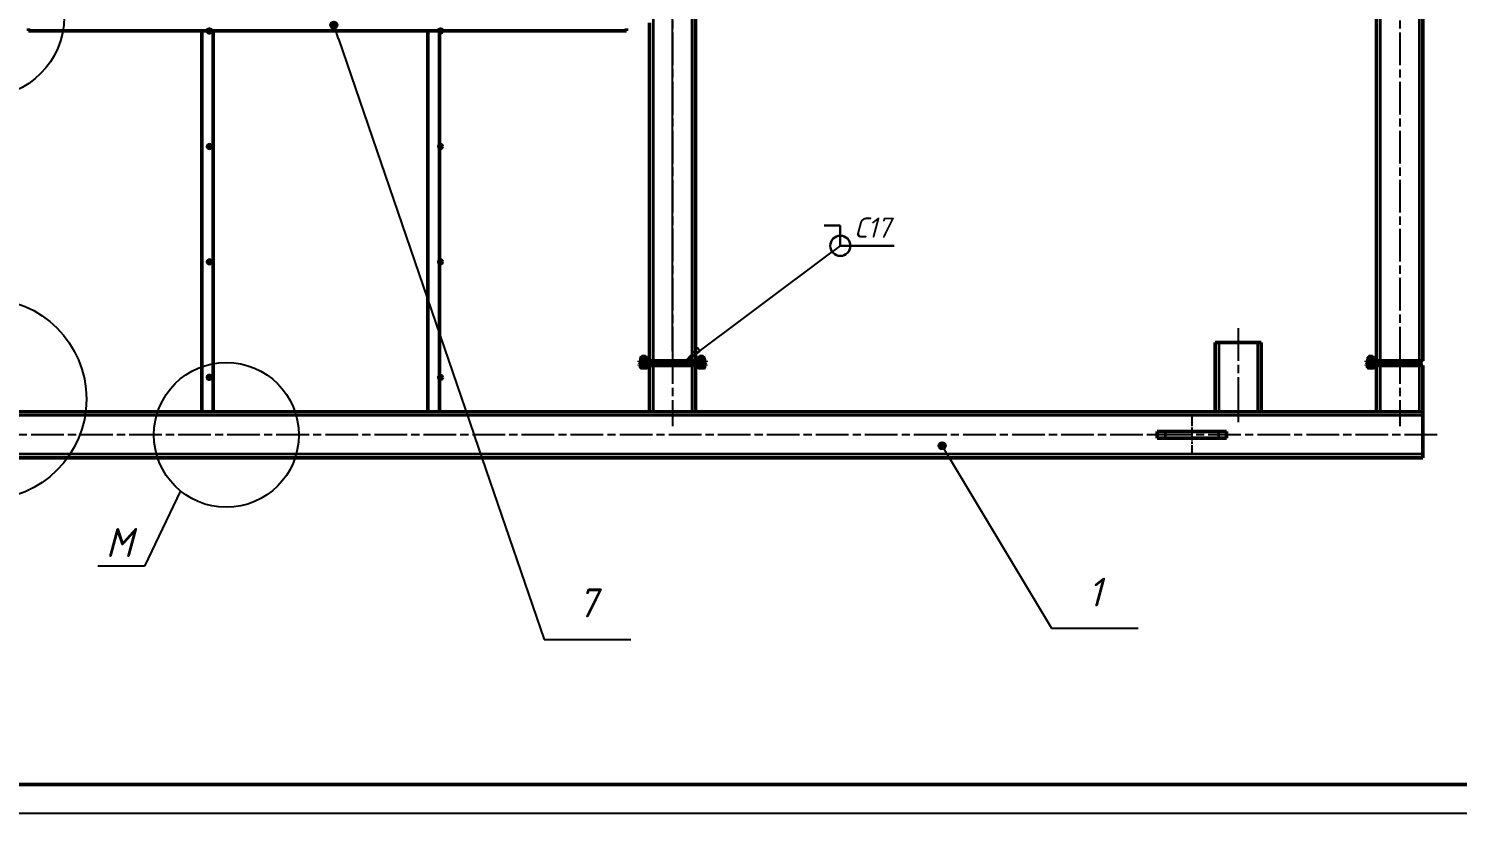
# Model space of a CAD drawing. Header units: millimetres. Extents: x 0 to 23890, y 0 to 14850.
# Drawn here: x 4968 to 11158, y 0 to 3400 of the extents above; entities that cross this region are included whole.
import ezdxf

# ---------------------------------------------------------------- set-up
doc = ezdxf.new("R2010")
doc.units = ezdxf.units.MM
doc.header["$LTSCALE"] = 25
doc.linetypes.add('CHAIN', pattern=[0.7087, 0.4724, -0.0591, 0.1181, -0.0591])
for name, color, linetype, lineweight in [('Видимые тонкие (ГОСТ)', 7, 'Continuous', 35), ('Видимый контур (ГОСТ)', 7, 'Continuous', 50), ('Граница выносного элемента (ГОСТ)', 7, 'Continuous', 25), ('Кромка (ГОСТ)', 7, 'Continuous', 50), ('Линия резьбы (ГОСТ)', 7, 'Continuous', 25), ('Обозначение (ГОСТ)', 7, 'Continuous', 25), ('Осевая линия (ГОСТ)', 7, 'Continuous', 25), ('Размер (ГОСТ)', 7, 'Continuous', 25), ('Эскизная геометрия (ГОСТ)', 7, 'Continuous', 50)]:
    doc.layers.add(name, color=color, linetype=linetype, lineweight=lineweight)
doc.styles.add('Обычный текст (ГОСТ)', font='GOST Common Italic.ttf')
doc.styles.add('Стиль текста145', font='GOST Common Italic.ttf')
doc.styles.add('Увеличенный текст (ГОСТ)', font='GOST Common Italic.ttf')
doc.dimstyles.new('Диаметр (ГОСТ)$7', dxfattribs={"dimscale": 25, "dimtxt": 3.5, "dimasz": 3.5, "dimexe": 1, "dimexo": 0, "dimgap": 0.5, "dimtad": 1, "dimrnd": 1e-08, "dimtxsty": 'Обычный текст (ГОСТ)', "dimblk": 'Filled-1', "dimcen": 0.09, "dimdle": 15, "dimclrd": 256, "dimclre": 256, "dimclrt": 256, "dimazin": 2, "dimtfac": 0.714286, "dimtdec": 3, "dimtmove": 0, "dimatfit": 3, "dimfxl": 1, "dimtolj": 1, "dimlwd": -1, "dimlwe": 25, "dimarcsym": 0})
doc.dimstyles.new('Обычный (ГОСТ)', dxfattribs={"dimscale": 25, "dimtxt": 3.5, "dimasz": 3.5, "dimexe": 1, "dimexo": 0, "dimgap": 0.5, "dimtad": 1, "dimrnd": 1e-08, "dimtxsty": 'Обычный текст (ГОСТ)', "dimblk": 'Filled-1', "dimcen": 0.09, "dimdle": 15, "dimclrd": 256, "dimclre": 256, "dimclrt": 256, "dimazin": 2, "dimtfac": 0.714286, "dimtdec": 3, "dimtmove": 0, "dimatfit": 3, "dimfxl": 1, "dimtolj": 1, "dimlwd": 25, "dimlwe": 25, "dimarcsym": 0})

# ---------------------------------------------------------------- blocks, each defined once
blk = doc.blocks.new('Рамки ГОСТ_ граница 594x841_2')
at = {"layer": 'Кромка (ГОСТ)'}
blk.add_line((20, 5), (836, 5), dxfattribs=at)
at = {"layer": 'Кромка (ГОСТ)', "lineweight": 25}
blk.add_line((841, 0), (0, 0), dxfattribs=at)
blk = doc.blocks.new('2dDetail7')
at = {"layer": 'Граница выносного элемента (ГОСТ)'}
for p, q in [((180.82, 57.85), (173.98, 43.27)), ((173.98, 43.27), (166.39, 43.27))]:
    blk.add_line(p, q, dxfattribs=at)
blk.add_circle((191.3, 71.79), 17.44, dxfattribs=at)
at = {"layer": 'Граница выносного элемента (ГОСТ)', "insert": (167.76, 44.9), "char_height": 5, "attachment_point": 7, "style": 'Увеличенный текст (ГОСТ)'}
blk.add_mtext('К', dxfattribs=at)
blk = doc.blocks.new('2dDetail9')
at = {"layer": 'Граница выносного элемента (ГОСТ)'}
for p, q in [((225.02, 55.9), (218.82, 42.83)), ((218.82, 42.83), (210.7, 42.83))]:
    blk.add_line(p, q, dxfattribs=at)
blk.add_circle((232.98, 65.6), 12.55, dxfattribs=at)
at = {"layer": 'Граница выносного элемента (ГОСТ)', "insert": (212.07, 44.45), "char_height": 5, "attachment_point": 7, "style": 'Увеличенный текст (ГОСТ)'}
blk.add_mtext('М', dxfattribs=at)
blk = doc.blocks.new('Filled-1')
at = {"color": 0}
for p, q in [((0, 0), (-1, 0.143)), ((-1, 0.143), (-1, -0.143)), ((-1, 0), (0, 0)), ((-1, -0.143), (0, 0))]:
    blk.add_line(p, q, dxfattribs=at)
at = {"color": 0, "flags": 128}
blk.add_lwpolyline([(-1, -0.143), (0, 0), (-1, 0.143), (-1, -0.143)], dxfattribs=at)
at = {"color": 0}
blk.add_solid([(-1, -0.143), (0, 0), (-1, 0.143), (-1, -0.143)], dxfattribs=at)
blk = doc.blocks.new('*D51')
at = {"layer": 'Defpoints', "color": 0, "linetype": 'Continuous', "transparency": 16777216}
for p in [(7757.7, 9252.9), (4767.7, 2002.7), (7757.7, 2002.7)]:
    blk.add_point(p, dxfattribs=at)
at = {"layer": 'Размер (ГОСТ)', "linetype": 'Continuous', "lineweight": 25, "transparency": 16777216}
for p, q in [((4767.7, 2002.7), (4767.7, 9277.9)), ((4855.2, 9252.9), (7670.2, 9252.9)), ((7757.7, 2002.7), (7757.7, 9277.9))]:
    blk.add_line(p, q, dxfattribs=at)
at = {"layer": 'Размер (ГОСТ)', "linetype": 'Continuous', "lineweight": 25, "transparency": 16777216, "xscale": 87.5, "yscale": 87.5, "zscale": 87.5, "rotation": 180}
blk.add_blockref('Filled-1', (4767.7, 9252.9), dxfattribs=at)
at = {"layer": 'Размер (ГОСТ)', "linetype": 'Continuous', "lineweight": 25, "transparency": 16777216, "xscale": 87.5, "yscale": 87.5, "zscale": 87.5}
blk.add_blockref('Filled-1', (7757.7, 9252.9), dxfattribs=at)
at = {"layer": 'Размер (ГОСТ)', "linetype": 'Continuous', "lineweight": 25, "transparency": 16777216, "insert": (6138, 9352.9), "char_height": 87.5, "attachment_point": 1, "style": 'Обычный текст (ГОСТ)'}
blk.add_mtext('\\A1;2990', dxfattribs=at)
blk = doc.blocks.new('2dDetail10')
at = {"layer": 'Граница выносного элемента (ГОСТ)'}
for p, q in [((180.22, 129.19), (172.01, 117.5)), ((172.01, 117.5), (164.41, 117.5))]:
    blk.add_line(p, q, dxfattribs=at)
blk.add_circle((190.96, 138.03), 13.91, dxfattribs=at)
at = {"layer": 'Граница выносного элемента (ГОСТ)', "insert": (165.79, 119.13), "char_height": 5, "attachment_point": 7, "style": 'Увеличенный текст (ГОСТ)'}
blk.add_mtext('Л', dxfattribs=at)
blk = doc.blocks.new('Обозначение сварки_13')
at = {"layer": 'Эскизная геометрия (ГОСТ)', "lineweight": 30}
for p, q in [((-0.8, 1), (0, 1)), ((0, 0), (0, 1)), ((0, 0), (2.668, 0))]:
    blk.add_line(p, q, dxfattribs=at)
at = {"layer": 'Эскизная геометрия (ГОСТ)', "lineweight": 25}
blk.add_line((0, 0), (-0.4, -0.3), dxfattribs=at)
at = {"layer": 'Эскизная геометрия (ГОСТ)', "lineweight": 30}
blk.add_circle((0, 0), 0.5, dxfattribs=at)
at = {"layer": 'Обозначение (ГОСТ)', "style": 'Стиль текста145'}
blk.add_text('С17', height=1, dxfattribs=at).set_placement((0.7, 0.4))
blk = doc.blocks.new('Filled Half 2-1')
at = {"color": 0}
for p, q in [((-1, 0), (0, 0)), ((-1, 0), (-1, -0.2)), ((-1, -0.2), (0, 0)), ((0, 0), (-1, 0))]:
    blk.add_line(p, q, dxfattribs=at)
at = {"color": 0, "flags": 128}
blk.add_lwpolyline([(-1, 0), (-1, -0.2), (0, 0), (-1, 0)], dxfattribs=at)
at = {"color": 0}
blk.add_solid([(-1, 0), (-1, -0.2), (0, 0), (-1, 0)], dxfattribs=at)
blk = doc.blocks.new('Номера позиций21')
at = {"layer": 'Обозначение (ГОСТ)'}
h = blk.add_hatch(color=256, dxfattribs=at)
edge = h.paths.add_edge_path(flags=0)
edge.add_arc((357.03, 63.72), 0.625, 0, 360)
for p, q in [((358.32, 61.57), (357.35, 63.18)), ((358.32, 61.57), (375.97, 32.1)), ((375.97, 32.1), (390.97, 32.1))]:
    blk.add_line(p, q, dxfattribs=at)
blk.add_circle((357.03, 63.72), 0.625, dxfattribs=at)
at = {"layer": 'Обозначение (ГОСТ)', "insert": (383.47, 38.35), "char_height": 5, "attachment_point": 5, "style": 'Увеличенный текст (ГОСТ)'}
blk.add_mtext('1', dxfattribs=at)
blk = doc.blocks.new('Номера позиций27')
at = {"layer": 'Обозначение (ГОСТ)'}
h = blk.add_hatch(color=256, dxfattribs=at)
edge = h.paths.add_edge_path(flags=0)
edge.add_arc((251.6, 136.62), 0.625, 0, 360)
for p, q in [((252.41, 134.25), (251.81, 136.02)), ((252.41, 134.25), (275.88, 65.71)), ((275.94, 65.51), (288.05, 30.14)), ((288.05, 30.14), (303.05, 30.14))]:
    blk.add_line(p, q, dxfattribs=at)
blk.add_circle((251.6, 136.62), 0.625, dxfattribs=at)
at = {"layer": 'Обозначение (ГОСТ)', "insert": (295.55, 36.48), "char_height": 5, "attachment_point": 5, "style": 'Увеличенный текст (ГОСТ)'}
blk.add_mtext('7', dxfattribs=at)

msp = doc.modelspace()

# ---------------------------------------------------------------- linework, layer by layer
at = {"layer": 'Видимые тонкие (ГОСТ)'}
for p, q in [((7673.685, 8420.166), (7673.685, 1960.166)), ((7841.685, 8420.166), (7841.685, 1960.166)), ((10823.685, 8420.166), (10823.685, 1960.166)), ((10991.685, 8420.166), (10991.685, 1960.166)), ((10123.685, 2040.166), (10123.685, 1740.166)), ((10291.685, 2040.166), (10291.685, 1740.166)), ((7673.685, 1940.166), (7673.685, 1740.166)), ((7841.685, 1940.166), (7841.685, 1740.166)), ((10823.685, 1940.166), (10823.685, 1740.166)), ((10991.685, 1940.166), (10991.685, 1740.166)), ((11007.685, 1724.166), (1677.685, 1724.166)), ((9892.175, 1655.166), (9892.175, 1625.166)), ((10123.196, 1655.166), (10123.196, 1625.166)), ((11007.685, 1556.166), (1677.685, 1556.166))]:
    msp.add_line(p, q, dxfattribs=at)
at = {"layer": 'Видимый контур (ГОСТ)'}
for p, q in [((7857.685, 8420.166), (7857.685, 1960.166)), ((10807.685, 8420.166), (10807.685, 1960.166)), ((11007.685, 8420.166), (11007.685, 1960.166)), ((7657.685, 3425.166), (7657.685, 1960.166)), ((4967.685, 3400.166), (4967.685, 3390.166)), ((5717.685, 3390.166), (4967.685, 3390.166)), ((5717.685, 3390.166), (5742.508, 3390.166)), ((5717.685, 1740.166), (5717.685, 3390.166)), ((5758.958, 3390.166), (5767.685, 3390.166)), ((6697.685, 3390.166), (5767.685, 3390.166)), ((5767.685, 1740.166), (5767.685, 3390.166)), ((6697.685, 3390.166), (6744.368, 3390.166)), ((6697.685, 1740.166), (6697.685, 3390.166)), ((6747.685, 2896.103), (6747.685, 3382.828)), ((7557.685, 3390.166), (6760.818, 3390.166)), ((7557.685, 3390.166), (7557.685, 3400.166)), ((6747.685, 2396.103), (6747.685, 2882.828)), ((6747.685, 1896.103), (6747.685, 2382.828)), ((10107.685, 2040.166), (10107.685, 1740.166)), ((10107.685, 2040.166), (10123.685, 2040.166)), ((10291.685, 2040.166), (10123.685, 2040.166)), ((10291.685, 2040.166), (10307.685, 2040.166)), ((10307.685, 2040.166), (10307.685, 1740.166)), ((7612.685, 1956.468), (7612.685, 1960.166)), ((7612.685, 1960.166), (7642.685, 1960.166)), ((7621.685, 1950.166), (7612.685, 1956.468)), ((7642.685, 1956.468), (7612.685, 1956.468)), ((7612.685, 1943.864), (7621.685, 1950.166)), ((7612.685, 1943.864), (7612.685, 1940.166)), ((7612.685, 1943.864), (7642.685, 1943.864)), ((7642.685, 1940.166), (7612.685, 1940.166)), ((7618.829, 1931.584), (7618.829, 1940.166)), ((7621.285, 1930.166), (7618.829, 1931.584)), ((7620.035, 1963.366), (7645.206, 1963.366)), ((7620.035, 1960.166), (7620.035, 1963.366)), ((7621.885, 1976.366), (7620.685, 1975.673)), ((7620.685, 1974.601), (7620.685, 1975.673)), ((7620.685, 1974.601), (7620.685, 1965.13)), ((7620.685, 1964.059), (7620.685, 1965.13)), ((7621.885, 1963.366), (7620.685, 1964.059)), ((7644.085, 1930.166), (7621.285, 1930.166)), ((7646.413, 1950.166), (7621.685, 1950.166)), ((7621.685, 1950.166), (7646.413, 1950.166)), ((7643.485, 1976.366), (7621.885, 1976.366)), ((7626.019, 1980.166), (7624.685, 1978.832)), ((7640.685, 1978.832), (7624.685, 1978.832)), ((7624.685, 1976.366), (7624.685, 1978.832)), ((7625.757, 1931.584), (7625.757, 1940.166)), ((7626.019, 1980.166), (7639.352, 1980.166)), ((7632.685, 1974.601), (7632.685, 1965.13)), ((7639.352, 1980.166), (7640.685, 1978.832)), ((7639.614, 1931.584), (7639.614, 1940.166)), ((7640.685, 1976.366), (7640.685, 1978.832)), ((7642.685, 1960.166), (7662.066, 1960.166)), ((7642.685, 1956.468), (7642.685, 1960.166)), ((7646.413, 1950.166), (7642.685, 1956.468)), ((7872.685, 1956.468), (7642.685, 1956.468)), ((7642.685, 1943.864), (7646.413, 1950.166)), ((7642.685, 1943.864), (7642.685, 1940.166)), ((7642.685, 1943.864), (7872.685, 1943.864)), ((7662.066, 1940.166), (7642.685, 1940.166)), ((7643.485, 1976.366), (7644.685, 1975.673)), ((7643.485, 1963.366), (7644.685, 1964.059)), ((7644.085, 1930.166), (7646.542, 1931.584)), ((7644.685, 1975.673), (7644.685, 1974.601)), ((7644.685, 1974.601), (7644.685, 1965.13)), ((7644.685, 1965.13), (7644.685, 1964.059)), ((7645.206, 1963.366), (7645.324, 1963.366)), ((7645.324, 1963.366), (7645.335, 1963.366)), ((7645.335, 1961.924), (7645.335, 1963.366)), ((7868.957, 1950.166), (7646.413, 1950.166)), ((7646.413, 1950.166), (7868.957, 1950.166)), ((7646.542, 1931.584), (7646.542, 1940.166)), ((7657.685, 1940.166), (7657.685, 1740.166)), ((7662.066, 1960.166), (7673.685, 1960.166)), ((7662.066, 1940.166), (7673.685, 1940.166)), ((7841.685, 1960.166), (7673.685, 1960.166)), ((7841.685, 1940.166), (7673.685, 1940.166)), ((7841.685, 1960.166), (7853.304, 1960.166)), ((7841.685, 1940.166), (7853.304, 1940.166)), ((7853.304, 1960.166), (7872.685, 1960.166)), ((7872.685, 1940.166), (7853.304, 1940.166)), ((7857.685, 1940.166), (7857.685, 1740.166)), ((7868.829, 1931.584), (7868.829, 1940.166)), ((7871.285, 1930.166), (7868.829, 1931.584)), ((7872.685, 1956.468), (7868.957, 1950.166)), ((7893.685, 1950.166), (7868.957, 1950.166)), ((7868.957, 1950.166), (7872.685, 1943.864)), ((7868.957, 1950.166), (7893.685, 1950.166)), ((7870.035, 1963.366), (7895.206, 1963.366)), ((7870.035, 1960.166), (7870.035, 1963.366)), ((7871.885, 1976.366), (7870.685, 1975.673)), ((7870.685, 1974.601), (7870.685, 1975.673)), ((7870.685, 1974.601), (7870.685, 1965.13)), ((7870.685, 1964.059), (7870.685, 1965.13)), ((7871.885, 1963.366), (7870.685, 1964.059)), ((7894.085, 1930.166), (7871.285, 1930.166)), ((7893.485, 1976.366), (7871.885, 1976.366)), ((7872.685, 1956.468), (7872.685, 1960.166)), ((7872.685, 1960.166), (7902.685, 1960.166)), ((7902.685, 1956.468), (7872.685, 1956.468)), ((7872.685, 1943.864), (7872.685, 1940.166)), ((7872.685, 1943.864), (7902.685, 1943.864)), ((7902.685, 1940.166), (7872.685, 1940.166)), ((7876.019, 1980.166), (7874.685, 1978.832)), ((7890.685, 1978.832), (7874.685, 1978.832)), ((7874.685, 1976.366), (7874.685, 1978.832)), ((7875.757, 1931.584), (7875.757, 1940.166)), ((7876.019, 1980.166), (7889.352, 1980.166)), ((7882.685, 1974.601), (7882.685, 1965.13)), ((7889.352, 1980.166), (7890.685, 1978.832)), ((7889.614, 1931.584), (7889.614, 1940.166)), ((7890.685, 1976.366), (7890.685, 1978.832)), ((7893.485, 1976.366), (7894.685, 1975.673)), ((7893.485, 1963.366), (7894.685, 1964.059)), ((7902.685, 1956.468), (7893.685, 1950.166)), ((7893.685, 1950.166), (7902.685, 1943.864)), ((7894.085, 1930.166), (7896.542, 1931.584)), ((7894.685, 1975.673), (7894.685, 1974.601)), ((7894.685, 1974.601), (7894.685, 1965.13)), ((7894.685, 1965.13), (7894.685, 1964.059)), ((7895.206, 1963.366), (7895.324, 1963.366)), ((7895.324, 1963.366), (7895.335, 1963.366)), ((7895.335, 1961.924), (7895.335, 1963.366)), ((7896.542, 1931.584), (7896.542, 1940.166)), ((7902.685, 1956.468), (7902.685, 1960.166)), ((7902.685, 1943.864), (7902.685, 1940.166)), ((10762.685, 1956.468), (10762.685, 1960.166)), ((10762.685, 1960.166), (10792.685, 1960.166)), ((10792.685, 1956.468), (10762.685, 1956.468)), ((10762.685, 1956.468), (10771.685, 1950.166)), ((10762.685, 1943.864), (10771.685, 1950.166)), ((10762.685, 1943.864), (10792.685, 1943.864)), ((10762.685, 1943.864), (10762.685, 1940.166)), ((10792.685, 1940.166), (10762.685, 1940.166)), ((10768.829, 1931.584), (10768.829, 1940.166)), ((10771.285, 1930.166), (10768.829, 1931.584)), ((10770.035, 1963.366), (10795.206, 1963.366)), ((10770.035, 1960.166), (10770.035, 1963.366)), ((10771.885, 1976.366), (10770.685, 1975.673)), ((10770.685, 1974.601), (10770.685, 1975.673)), ((10770.685, 1974.601), (10770.685, 1965.13)), ((10770.685, 1964.059), (10770.685, 1965.13)), ((10771.885, 1963.366), (10770.685, 1964.059)), ((10794.085, 1930.166), (10771.285, 1930.166)), ((10796.413, 1950.166), (10771.685, 1950.166)), ((10771.685, 1950.166), (10796.413, 1950.166)), ((10793.485, 1976.366), (10771.885, 1976.366)), ((10776.019, 1980.166), (10774.685, 1978.832)), ((10790.685, 1978.832), (10774.685, 1978.832)), ((10774.685, 1976.366), (10774.685, 1978.832)), ((10775.757, 1931.584), (10775.757, 1940.166)), ((10776.019, 1980.166), (10789.352, 1980.166)), ((10782.685, 1974.601), (10782.685, 1965.13)), ((10789.352, 1980.166), (10790.685, 1978.832)), ((10789.614, 1931.584), (10789.614, 1940.166)), ((10790.685, 1976.366), (10790.685, 1978.832)), ((10792.685, 1956.468), (10792.685, 1960.166)), ((10792.685, 1960.166), (10812.066, 1960.166)), ((11002.685, 1956.468), (10792.685, 1956.468)), ((10792.685, 1956.468), (10796.413, 1950.166)), ((10792.685, 1943.864), (10796.413, 1950.166)), ((10792.685, 1943.864), (11002.685, 1943.864)), ((10792.685, 1943.864), (10792.685, 1940.166)), ((10812.066, 1940.166), (10792.685, 1940.166)), ((10793.485, 1976.366), (10794.685, 1975.673)), ((10793.485, 1963.366), (10794.685, 1964.059)), ((10794.085, 1930.166), (10796.542, 1931.584)), ((10794.685, 1975.673), (10794.685, 1974.601)), ((10794.685, 1974.601), (10794.685, 1965.13)), ((10794.685, 1965.13), (10794.685, 1964.059)), ((10795.206, 1963.366), (10795.324, 1963.366)), ((10795.324, 1963.366), (10795.335, 1963.366)), ((10795.335, 1961.924), (10795.335, 1963.366)), ((10993.685, 1950.166), (10796.413, 1950.166)), ((10796.413, 1950.166), (10993.685, 1950.166)), ((10796.542, 1931.584), (10796.542, 1940.166)), ((10807.685, 1940.166), (10807.685, 1740.166)), ((10812.066, 1960.166), (10823.685, 1960.166)), ((10812.066, 1940.166), (10823.685, 1940.166)), ((10991.685, 1960.166), (10823.685, 1960.166)), ((10991.685, 1940.166), (10823.685, 1940.166)), ((10991.685, 1960.166), (11007.685, 1960.166)), ((10991.685, 1940.166), (11007.685, 1940.166)), ((11002.685, 1956.468), (10993.685, 1950.166)), ((11002.685, 1943.864), (10993.685, 1950.166)), ((11002.685, 1956.468), (11002.685, 1960.166)), ((11002.685, 1943.864), (11002.685, 1940.166)), ((11007.685, 1940.166), (11007.685, 1740.166)), ((6747.685, 1740.166), (6747.685, 1882.828)), ((5717.685, 1740.166), (4867.685, 1740.166)), ((5717.685, 1740.166), (5767.685, 1740.166)), ((6697.685, 1740.166), (5767.685, 1740.166)), ((6697.685, 1740.166), (6747.685, 1740.166)), ((7657.685, 1740.166), (6747.685, 1740.166)), ((7657.685, 1740.166), (7673.685, 1740.166)), ((7841.685, 1740.166), (7673.685, 1740.166)), ((7841.685, 1740.166), (7857.685, 1740.166)), ((10807.685, 1740.166), (7857.685, 1740.166)), ((10807.685, 1740.166), (10823.685, 1740.166)), ((10991.685, 1740.166), (10823.685, 1740.166)), ((10991.685, 1740.166), (11007.685, 1740.166)), ((11007.685, 1740.166), (11007.685, 1724.166)), ((11007.685, 1556.166), (11007.685, 1724.166)), ((9857.685, 1655.166), (9892.175, 1655.166)), ((9857.685, 1655.166), (9857.685, 1625.166)), ((9892.175, 1625.166), (9857.685, 1625.166)), ((10123.196, 1655.166), (9892.175, 1655.166)), ((9892.175, 1625.166), (10123.196, 1625.166)), ((10123.196, 1655.166), (10157.685, 1655.166)), ((10157.685, 1625.166), (10123.196, 1625.166)), ((10157.685, 1655.166), (10157.685, 1625.166)), ((11007.685, 1556.166), (11007.685, 1540.166)), ((11007.685, 1540.166), (1677.685, 1540.166))]:
    msp.add_line(p, q, dxfattribs=at)
for centre in [(5750.733, 3389.466), (6752.593, 3389.466), (5750.733, 2889.466), (6752.593, 2889.466), (5750.733, 2389.466), (6752.593, 2389.466), (5750.733, 1889.466), (6752.593, 1889.466)]:
    msp.add_circle(centre, 8.255, dxfattribs=at)
for centre, start_param, end_param in [((7632.685, 1958.407), 1.62141082, 1.71394917), ((7632.685, 1961.924), 1.52018183, 1.61228687), ((7882.685, 1958.407), 1.62141082, 1.71394917), ((7882.685, 1961.924), 1.52018183, 1.61228687), ((10782.685, 1958.407), 1.62141082, 1.71394917), ((10782.685, 1961.924), 1.52018183, 1.61228687)]:
    msp.add_ellipse(centre, major_axis=(0, -34.756), ratio=0.36397023, start_param=start_param, end_param=end_param, dxfattribs=at)
for points, weights in [([(7625.757, 1931.584), (7622.293, 1929.584), (7618.829, 1931.584)], [1.16025403784, 1.33974596216, 1.16025403784]), ([(7632.685, 1974.601), (7626.685, 1976.601), (7620.685, 1974.601)], [1, 1.15470053838, 1]), ([(7620.685, 1965.13), (7626.685, 1963.13), (7632.685, 1965.13)], [1, 1.15470053838, 1]), ([(7639.614, 1931.584), (7632.685, 1929.584), (7625.757, 1931.584)], [1.16025403784, 1.33974596216, 1.16025403784]), ([(7644.685, 1974.601), (7638.685, 1976.601), (7632.685, 1974.601)], [1, 1.15470053838, 1]), ([(7632.685, 1965.13), (7638.685, 1963.13), (7644.685, 1965.13)], [1, 1.15470053838, 1]), ([(7646.542, 1931.584), (7643.078, 1929.584), (7639.614, 1931.584)], [1.16025403784, 1.33974596216, 1.16025403784]), ([(7875.757, 1931.584), (7872.293, 1929.584), (7868.829, 1931.584)], [1.16025403784, 1.33974596216, 1.16025403784]), ([(7882.685, 1974.601), (7876.685, 1976.601), (7870.685, 1974.601)], [1, 1.15470053838, 1]), ([(7870.685, 1965.13), (7876.685, 1963.13), (7882.685, 1965.13)], [1, 1.15470053838, 1]), ([(7889.614, 1931.584), (7882.685, 1929.584), (7875.757, 1931.584)], [1.16025403784, 1.33974596216, 1.16025403784]), ([(7894.685, 1974.601), (7888.685, 1976.601), (7882.685, 1974.601)], [1, 1.15470053838, 1]), ([(7882.685, 1965.13), (7888.685, 1963.13), (7894.685, 1965.13)], [1, 1.15470053838, 1]), ([(7896.542, 1931.584), (7893.078, 1929.584), (7889.614, 1931.584)], [1.16025403784, 1.33974596216, 1.16025403784]), ([(10775.757, 1931.584), (10772.293, 1929.584), (10768.829, 1931.584)], [1.16025403784, 1.33974596216, 1.16025403784]), ([(10782.685, 1974.601), (10776.685, 1976.601), (10770.685, 1974.601)], [1, 1.15470053838, 1]), ([(10770.685, 1965.13), (10776.685, 1963.13), (10782.685, 1965.13)], [1, 1.15470053838, 1]), ([(10789.614, 1931.584), (10782.685, 1929.584), (10775.757, 1931.584)], [1.16025403784, 1.33974596216, 1.16025403784]), ([(10794.685, 1974.601), (10788.685, 1976.601), (10782.685, 1974.601)], [1, 1.15470053838, 1]), ([(10782.685, 1965.13), (10788.685, 1963.13), (10794.685, 1965.13)], [1, 1.15470053838, 1]), ([(10796.542, 1931.584), (10793.078, 1929.584), (10789.614, 1931.584)], [1.16025403784, 1.33974596216, 1.16025403784])]:
    msp.add_rational_spline(points, weights, degree=2, dxfattribs=at)
at = {"layer": 'Линия резьбы (ГОСТ)'}
for p, q in [((7625.891, 1980.038), (7625.891, 1976.366)), ((7639.48, 1976.366), (7639.48, 1980.038)), ((7875.891, 1980.038), (7875.891, 1976.366)), ((7889.48, 1976.366), (7889.48, 1980.038)), ((10775.891, 1980.038), (10775.891, 1976.366)), ((10789.48, 1976.366), (10789.48, 1980.038))]:
    msp.add_line(p, q, dxfattribs=at)
at = {"layer": 'Осевая линия (ГОСТ)', "linetype": 'CHAIN', "ltscale": 11.993792}
for p, q in [((7757.685, 8482.666), (7757.685, 1897.666)), ((10907.685, 8482.666), (10907.685, 1897.666)), ((10207.685, 2102.666), (10207.685, 1677.666)), ((7757.685, 2002.666), (7757.685, 1677.666)), ((10907.685, 2002.666), (10907.685, 1677.666)), ((11070.185, 1640.166), (1615.185, 1640.166))]:
    msp.add_line(p, q, dxfattribs=at)
at = {"layer": 'Осевая линия (ГОСТ)', "linetype": 'CHAIN', "ltscale": 3.444157}
msp.add_line((10007.685, 1717.666), (10007.685, 1562.666), dxfattribs=at)

# ---------------------------------------------------------------- block references
for name, p, xscale, yscale, zscale in [('Рамки ГОСТ_ граница 594x841_2', (0, 0), 25, 25, 25), ('Обозначение сварки_13', (8484.457, 2459.155), 87.49999850988388, 87.49999850988388, 87.49999850988388)]:
    msp.add_blockref(name, p, dxfattribs=dict(xscale=xscale, yscale=yscale, zscale=zscale))
at = {"layer": 'Граница выносного элемента (ГОСТ)', "xscale": 25, "yscale": 25, "zscale": 25}
for name in ['2dDetail10', '2dDetail7', '2dDetail9']:
    msp.add_blockref(name, (0, 0), dxfattribs=at)
at = {"layer": 'Обозначение (ГОСТ)', "xscale": 25, "yscale": 25, "zscale": 25}
for name in ['Номера позиций27', 'Номера позиций21']:
    msp.add_blockref(name, (0, 0), dxfattribs=at)

# ---------------------------------------------------------------- dimensions: what is measured, and where the dimension line sits
at = {"layer": 'Размер (ГОСТ)', "linetype": 'Continuous', "lineweight": 25}
dim = msp.add_linear_dim(base=(7757.685, 9252.855), p1=(4767.685, 2002.666), p2=(7757.685, 2002.666), angle=180, dimstyle='Обычный (ГОСТ)', override={"dimgap": 0.5, "dimdec": 2, "dimtol": 0, "dimlim": 0, "dimtp": 0, "dimtm": 0, "dimtdec": 3, "dimtofl": 0, "dimatfit": 1}, dxfattribs=at)
dim.commit()
dim.dimension.update_dxf_attribs({"geometry": '*D51', "text_midpoint": (6262.685, 9252.855), "dimtype": 160})

# ---------------------------------------------------------------- leaders
at = {"layer": 'Обозначение (ГОСТ)'}
msp.add_leader([(7805.474, 1950.166), (8449.451, 2432.914)], dimstyle='Диаметр (ГОСТ)$7', override={"dimasz": 3.5, "dimtad": 0, "dimldrblk": 'Filled Half 2-1'}, dxfattribs=at)

doc.saveas('drawing.dxf')
